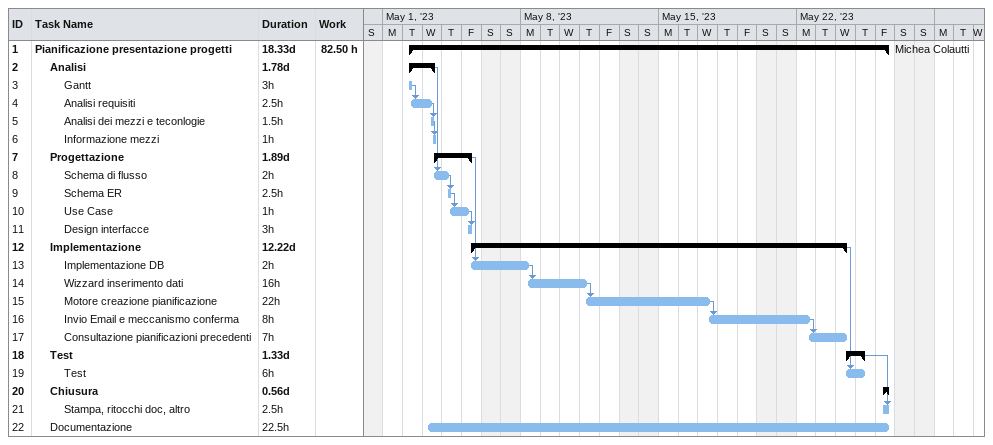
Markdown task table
| ID | Level | Task | Duration | Start | Finish | Predecessors | Resources | Work (h) |
|---|---|---|---|---|---|---|---|---|
| 1 | 1 | **Pianificazione presentazione progetti** | 18.33d | 2023-05-02 | 2023-05-26 |  | Michea Colautti | 82.50 |
| 2 | 2 | **Analisi** | 1.78d | 2023-05-02 | 2023-05-03 |  |  |  |
| 3 | 3 | Gantt | 3h | 2023-05-02 | 2023-05-02 |  |  |  |
| 4 | 3 | Analisi requisiti | 2.5h | 2023-05-02 | 2023-05-03 | 3 |  |  |
| 5 | 3 | Analisi dei mezzi e teconlogie | 1.5h | 2023-05-03 | 2023-05-03 | 4 |  |  |
| 6 | 3 | Informazione mezzi | 1h | 2023-05-03 | 2023-05-03 | 5 |  |  |
| 7 | 2 | **Progettazione** | 1.89d | 2023-05-03 | 2023-05-05 |  |  |  |
| 8 | 3 | Schema di flusso | 2h | 2023-05-03 | 2023-05-04 | 2 |  |  |
| 9 | 3 | Schema ER | 2.5h | 2023-05-04 | 2023-05-04 | 8 |  |  |
| 10 | 3 | Use Case | 1h | 2023-05-04 | 2023-05-05 | 9 |  |  |
| 11 | 3 | Design interfacce | 3h | 2023-05-05 | 2023-05-05 | 10 |  |  |
| 12 | 2 | **Implementazione** | 12.22d | 2023-05-05 | 2023-05-24 |  |  |  |
| 13 | 3 | Implementazione DB | 2h | 2023-05-05 | 2023-05-08 | 7 |  |  |
| 14 | 3 | Wizzard inserimento dati | 16h | 2023-05-08 | 2023-05-11 | 13 |  |  |
| 15 | 3 | Motore creazione pianificazione | 22h | 2023-05-11 | 2023-05-17 | 14 |  |  |
| 16 | 3 | Invio Email e meccanismo conferma | 8h | 2023-05-17 | 2023-05-22 | 15 |  |  |
| 17 | 3 | Consultazione pianificazioni precedenti | 7h | 2023-05-22 | 2023-05-24 | 16 |  |  |
| 18 | 2 | **Test** | 1.33d | 2023-05-24 | 2023-05-25 |  |  |  |
| 19 | 3 | Test | 6h | 2023-05-24 | 2023-05-25 | 12 |  |  |
| 20 | 2 | **Chiusura** | 0.56d | 2023-05-26 | 2023-05-26 |  |  |  |
| 21 | 3 | Stampa, ritocchi doc, altro | 2.5h | 2023-05-26 | 2023-05-26 | 18 |  |  |
| 22 | 2 | Documentazione | 22.5h | 2023-05-03 | 2023-05-26 |  |  |  |
